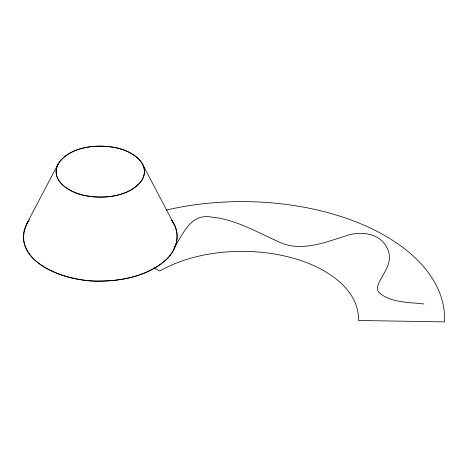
<?xml version="1.0" encoding="UTF-8"?>
<svg xmlns="http://www.w3.org/2000/svg" width="468" height="468" viewBox="0 0 468 468"><rect width="100%" height="100%" fill="white"/><g stroke="black" fill="none" stroke-linecap="round" stroke-linejoin="round"><path stroke-width="0.7" d="M58.184 163.888C49.169 181.865 72.411 193.851 86.878 195.928C106.049 198.912 130.449 196.677 142.377 179.361C151.386 161.384 128.15 149.403 113.683 147.321C94.507 144.343 70.112 146.572 58.184 163.888L26.454 224.324M29.338 219.679C3.972 261.396 69.738 282.959 100.281 281.098C122.511 280.835 145.917 276.056 163.624 261.864C176.331 252.562 181.994 233.362 171.604 220.276M173.716 248.163C183.397 234.269 190.143 213.057 211.571 217.099C235.094 219.328 255.873 231.549 277.009 241.032C299.187 252.743 323.528 242.933 345.419 236.03C360.103 230.519 380.221 232.76 387.387 248.572A60.05 34.667 0 0 1 389.282 254.656C390.505 262.472 386.211 269.65 382.444 276.138C379.946 280.87 375.646 286.562 378.46 292.055C390.242 302.96 408.856 302.164 423.944 303.972M154.071 267.772L159.728 271.036A116.403 67.205 0 0 1 288.107 256.838A116.403 67.205 0 0 1 358.394 320.469L444.524 321.879A202.568 116.953 0 0 0 166.339 210.079M142.377 163.888L174.102 224.324M171.516 220.024A76.881 44.384 0 0 1 101.316 281.098A76.881 44.384 0 0 1 28.291 221.142M78.191 193.717A44.179 25.506 0 0 0 144.46 171.627A44.179 25.506 0 0 0 78.191 149.538A44.179 25.506 0 0 0 78.191 193.717"/></g></svg>
